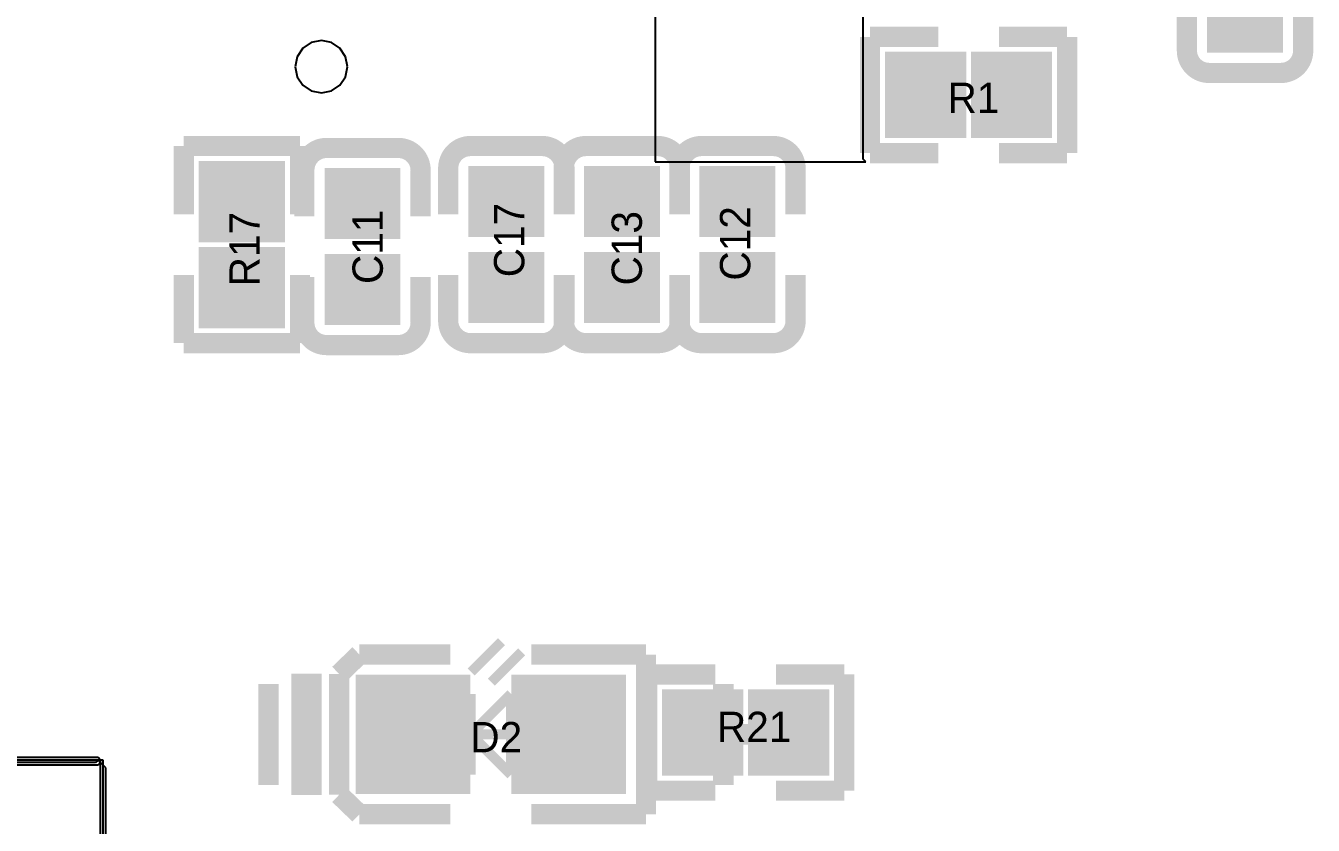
# Model space of a CAD drawing. Header units: millimetres. Extents: x -73.5 to 21.8, y -0.8 to 75.3.
# Drawn here: x -40.64 to -27.91, y 22.24 to 30.15 of the extents above; entities that cross this region are included whole.
import ezdxf

# ---------------------------------------------------------------- set-up
doc = ezdxf.new("R2010")
doc.units = ezdxf.units.MM
for name, color, linetype in [('BottomLayer', 5, 'Continuous'), ('Mechanical13', 56, 'Continuous'), ('Mechanical15', 56, 'Continuous'), ('MidLayer1', 16, 'Continuous'), ('MidLayer2', 76, 'Continuous'), ('TopLayer', 1, 'Continuous'), ('TopOverlay', 2, 'Continuous'), ('TopPaste', 8, 'Continuous'), ('TopSolder', 216, 'Continuous')]:
    doc.layers.add(name, color=color, linetype=linetype)

msp = doc.modelspace()

# ---------------------------------------------------------------- linework, layer by layer
at = {"layer": 'BottomLayer'}
for p, q in [((-39.954, 22.86), (-48.209, 22.86)), ((-39.929, 22.885), (-39.954, 22.86)), ((-39.853, 22.809), (-39.929, 22.885)), ((-39.853, 5.105), (-39.853, 22.809))]:
    msp.add_line(p, q, dxfattribs=at)
at = {"layer": 'Mechanical13', "const_width": 0.1}
for points in [[(-36.238, 23.756), (-35.938, 24.056)], [(-36.038, 23.656), (-35.738, 23.956)], [(-36.243, 22.739), (-36.243, 23.539)], [(-36.243, 23.139), (-35.843, 23.539)], [(-35.843, 22.739), (-35.843, 23.539)], [(-36.443, 23.139), (-35.643, 23.139)], [(-36.243, 23.139), (-35.843, 22.739)]]:
    msp.add_lwpolyline(points, dxfattribs=at)
at = {"layer": 'Mechanical15', "const_width": 0.203}
for points in [[(-38.243, 22.639), (-38.243, 23.639)], [(-33.743, 22.639), (-33.743, 23.639)], [(-34.243, 23.139), (-33.243, 23.139)]]:
    msp.add_lwpolyline(points, dxfattribs=at)
at = {"layer": 'MidLayer1'}
for p, q in [((-39.929, 22.835), (-48.235, 22.835)), ((-39.903, 22.86), (-39.929, 22.835)), ((-39.878, 22.835), (-39.903, 22.86)), ((-39.878, 4.851), (-39.878, 22.835))]:
    msp.add_line(p, q, dxfattribs=at)
at = {"layer": 'MidLayer2'}
for p, q in [((-39.929, 22.911), (-48.235, 22.911)), ((-39.903, 22.885), (-39.929, 22.911)), ((-39.903, 4.928), (-39.903, 22.885))]:
    msp.add_line(p, q, dxfattribs=at)
at = {"layer": 'TopLayer'}
for p, q in [((-32.36, 28.829), (-32.36, 30.836)), ((-34.417, 30.81), (-34.417, 28.804)), ((-34.417, 28.804), (-32.334, 28.804)), ((-32.334, 28.804), (-32.36, 28.829)), ((-39.878, 22.885), (-48.235, 22.885)), ((-39.878, 4.902), (-39.878, 22.885))]:
    msp.add_line(p, q, dxfattribs=at)
for points, const_width in [([(-28.746, 29.932), (-28.746, 30.532)], 0.325), ([(-28.421, 29.932), (-28.421, 30.532)], 0.325), ([(-28.908, 30.082), (-28.258, 30.082)], 0.3), ([(-31.893, 29.139), (-31.893, 29.789)], 0.3), ([(-31.593, 29.139), (-31.593, 29.789)], 0.3), ([(-31.043, 29.139), (-31.043, 29.789)], 0.3), ([(-30.743, 29.139), (-30.743, 29.789)], 0.3), ([(-31.443, 29.626), (-32.043, 29.626)], 0.325), ([(-30.593, 29.626), (-31.193, 29.626)], 0.325), ([(-31.443, 29.302), (-32.043, 29.302)], 0.325), ([(-30.593, 29.302), (-31.193, 29.302)], 0.325), ([(-38.669, 28.109), (-38.669, 28.709)], 0.325), ([(-38.344, 28.109), (-38.344, 28.709)], 0.325), ([(-37.475, 28.09), (-37.475, 28.69)], 0.325), ([(-37.15, 28.09), (-37.15, 28.69)], 0.325), ([(-36.053, 28.709), (-36.053, 28.109)], 0.325), ([(-35.728, 28.709), (-35.728, 28.109)], 0.325), ([(-34.91, 28.109), (-34.91, 28.709)], 0.325), ([(-34.585, 28.109), (-34.585, 28.709)], 0.325), ([(-33.767, 28.109), (-33.767, 28.709)], 0.325), ([(-33.442, 28.109), (-33.442, 28.709)], 0.325), ([(-38.831, 28.559), (-38.181, 28.559)], 0.3), ([(-37.638, 28.54), (-36.988, 28.54)], 0.3), ([(-35.565, 28.559), (-36.215, 28.559)], 0.3), ([(-35.072, 28.559), (-34.422, 28.559)], 0.3), ([(-33.929, 28.559), (-33.279, 28.559)], 0.3), ([(-38.831, 28.259), (-38.181, 28.259)], 0.3), ([(-35.565, 28.259), (-36.215, 28.259)], 0.3), ([(-35.072, 28.259), (-34.422, 28.259)], 0.3), ([(-33.929, 28.259), (-33.279, 28.259)], 0.3), ([(-37.638, 28.24), (-36.988, 28.24)], 0.3), ([(-38.669, 27.259), (-38.669, 27.859)], 0.325), ([(-38.344, 27.259), (-38.344, 27.859)], 0.325), ([(-36.053, 27.859), (-36.053, 27.259)], 0.325), ([(-35.728, 27.859), (-35.728, 27.259)], 0.325), ([(-34.91, 27.259), (-34.91, 27.859)], 0.325), ([(-34.585, 27.259), (-34.585, 27.859)], 0.325), ([(-33.767, 27.259), (-33.767, 27.859)], 0.325), ([(-33.442, 27.259), (-33.442, 27.859)], 0.325), ([(-37.475, 27.24), (-37.475, 27.84)], 0.325), ([(-37.15, 27.24), (-37.15, 27.84)], 0.325), ([(-38.831, 27.709), (-38.181, 27.709)], 0.3), ([(-37.638, 27.69), (-36.988, 27.69)], 0.3), ([(-35.565, 27.709), (-36.215, 27.709)], 0.3), ([(-35.072, 27.709), (-34.422, 27.709)], 0.3), ([(-33.929, 27.709), (-33.279, 27.709)], 0.3), ([(-38.831, 27.409), (-38.181, 27.409)], 0.3), ([(-37.638, 27.39), (-36.988, 27.39)], 0.3), ([(-35.565, 27.409), (-36.215, 27.409)], 0.3), ([(-35.072, 27.409), (-34.422, 27.409)], 0.3), ([(-33.929, 27.409), (-33.279, 27.409)], 0.3), ([(-37.045, 22.649), (-37.045, 23.629)], 0.465), ([(-36.58, 22.649), (-36.58, 23.629)], 0.465), ([(-35.505, 22.649), (-35.505, 23.629)], 0.465), ([(-35.04, 22.649), (-35.04, 23.629)], 0.465), ([(-36.348, 23.384), (-37.278, 23.384)], 0.49), ([(-34.808, 23.384), (-35.738, 23.384)], 0.49), ([(-34.098, 23.482), (-34.098, 22.832)], 0.3), ([(-33.798, 23.482), (-33.798, 22.832)], 0.3), ([(-33.248, 23.482), (-33.248, 22.832)], 0.3), ([(-32.948, 23.482), (-32.948, 22.832)], 0.3), ([(-34.248, 23.319), (-33.648, 23.319)], 0.325), ([(-33.398, 23.319), (-32.798, 23.319)], 0.325), ([(-36.348, 22.894), (-37.278, 22.894)], 0.49), ([(-34.808, 22.894), (-35.738, 22.894)], 0.49), ([(-34.248, 22.994), (-33.648, 22.994)], 0.325), ([(-33.398, 22.994), (-32.798, 22.994)], 0.325)]:
    msp.add_lwpolyline(points, dxfattribs=dict(at, const_width=const_width))
for points, const_width in [([(-28.733, 30.232, 1), (-28.433, 30.232, 1)], 0.3), ([(-31.893, 29.464, 1), (-31.593, 29.464, 1)], 0.3), ([(-31.043, 29.464, 1), (-30.743, 29.464, 1)], 0.3), ([(-38.656, 28.409, 1), (-38.356, 28.409, 1)], 0.3), ([(-37.463, 28.39, 1), (-37.163, 28.39, 1)], 0.3), ([(-36.04, 28.409, 1), (-35.74, 28.409, 1)], 0.3), ([(-34.897, 28.409, 1), (-34.597, 28.409, 1)], 0.3), ([(-33.754, 28.409, 1), (-33.454, 28.409, 1)], 0.3), ([(-38.656, 27.559, 1), (-38.356, 27.559, 1)], 0.3), ([(-37.463, 27.54, 1), (-37.163, 27.54, 1)], 0.3), ([(-36.04, 27.559, 1), (-35.74, 27.559, 1)], 0.3), ([(-34.897, 27.559, 1), (-34.597, 27.559, 1)], 0.3), ([(-33.754, 27.559, 1), (-33.454, 27.559, 1)], 0.3), ([(-37.045, 23.139, 1), (-36.58, 23.139, 1)], 0.465), ([(-35.505, 23.139, 1), (-35.04, 23.139, 1)], 0.465), ([(-34.098, 23.157, 1), (-33.798, 23.157, 1)], 0.3), ([(-33.248, 23.157, 1), (-32.948, 23.157, 1)], 0.3)]:
    msp.add_lwpolyline(points, format="xyb", close=True, dxfattribs=dict(at, const_width=const_width))
at = {"layer": 'TopOverlay'}
for p, q in [((-37.819, 29.983), (-37.903, 29.927)), ((-37.719, 30.003), (-37.819, 29.983)), ((-37.62, 29.983), (-37.719, 30.003)), ((-37.536, 29.927), (-37.62, 29.983)), ((-37.959, 29.843), (-37.978, 29.744)), ((-37.903, 29.927), (-37.959, 29.843)), ((-37.48, 29.843), (-37.536, 29.927)), ((-37.461, 29.745), (-37.48, 29.843)), ((-37.978, 29.744), (-37.959, 29.645)), ((-37.48, 29.645), (-37.461, 29.743)), ((-37.465, 29.743), (-37.461, 29.745)), ((-37.461, 29.743), (-37.465, 29.743)), ((-37.959, 29.645), (-37.903, 29.561)), ((-37.903, 29.561), (-37.819, 29.505)), ((-37.62, 29.505), (-37.536, 29.561)), ((-37.536, 29.561), (-37.48, 29.645)), ((-37.819, 29.505), (-37.719, 29.485)), ((-37.719, 29.485), (-37.62, 29.505))]:
    msp.add_line(p, q, dxfattribs=at)
at = {"layer": 'TopOverlay', "const_width": 0.2}
for points in [[(-29.158, 29.907), (-29.158, 30.357)], [(-28.008, 29.907), (-28.008, 30.357)], [(-32.293, 28.889), (-32.293, 30.039)], [(-32.293, 30.039), (-31.618, 30.039)], [(-31.018, 30.039), (-30.343, 30.039)], [(-30.343, 28.889), (-30.343, 30.039)], [(-28.938, 29.682), (-28.228, 29.682)], [(-39.081, 28.959), (-37.931, 28.959)], [(-39.081, 28.284), (-39.081, 28.959)], [(-37.931, 28.284), (-37.931, 28.959)], [(-37.668, 28.94), (-36.958, 28.94)], [(-36.245, 28.959), (-35.535, 28.959)], [(-35.102, 28.959), (-34.392, 28.959)], [(-33.959, 28.959), (-33.249, 28.959)], [(-32.293, 28.889), (-31.618, 28.889)], [(-31.018, 28.889), (-30.343, 28.889)], [(-37.888, 28.265), (-37.888, 28.715)], [(-36.738, 28.265), (-36.738, 28.715)], [(-36.465, 28.284), (-36.465, 28.734)], [(-35.322, 28.284), (-35.322, 28.734)], [(-35.315, 28.284), (-35.315, 28.734)], [(-34.179, 28.284), (-34.179, 28.734)], [(-34.172, 28.284), (-34.172, 28.734)], [(-33.029, 28.284), (-33.029, 28.734)], [(-39.081, 27.009), (-39.081, 27.684)], [(-37.931, 27.009), (-37.931, 27.684)], [(-37.888, 27.215), (-37.888, 27.665)], [(-36.738, 27.215), (-36.738, 27.665)], [(-36.465, 27.234), (-36.465, 27.684)], [(-35.322, 27.234), (-35.322, 27.684)], [(-35.315, 27.234), (-35.315, 27.684)], [(-34.179, 27.234), (-34.179, 27.684)], [(-34.172, 27.234), (-34.172, 27.684)], [(-33.029, 27.234), (-33.029, 27.684)], [(-39.081, 27.009), (-37.931, 27.009)], [(-37.668, 26.99), (-36.958, 26.99)], [(-36.245, 27.009), (-35.535, 27.009)], [(-35.102, 27.009), (-34.392, 27.009)], [(-33.959, 27.009), (-33.249, 27.009)], [(-37.543, 23.736), (-37.343, 23.929)], [(-37.343, 23.929), (-36.443, 23.929)], [(-35.643, 23.929), (-34.508, 23.929)], [(-34.508, 22.349), (-34.508, 23.929)], [(-37.543, 22.542), (-37.543, 23.736)], [(-34.498, 22.582), (-34.498, 23.732)], [(-34.498, 23.732), (-33.823, 23.732)], [(-33.223, 23.732), (-32.548, 23.732)], [(-32.548, 22.582), (-32.548, 23.732)], [(-34.498, 22.582), (-33.823, 22.582)], [(-33.223, 22.582), (-32.548, 22.582)], [(-37.543, 22.542), (-37.343, 22.349)], [(-37.343, 22.349), (-36.443, 22.349)], [(-35.643, 22.349), (-34.508, 22.349)]]:
    msp.add_lwpolyline(points, dxfattribs=at)
for points in [[(-28.938, 29.682, -0.414214), (-29.158, 29.902)], [(-28.008, 29.902, -0.414214), (-28.228, 29.682)], [(-37.888, 28.72, -0.414214), (-37.668, 28.94)], [(-36.958, 28.94, -0.414214), (-36.738, 28.72)], [(-36.465, 28.739, -0.414214), (-36.245, 28.959)], [(-35.535, 28.959, -0.414214), (-35.315, 28.739)], [(-35.322, 28.739, -0.414214), (-35.102, 28.959)], [(-34.392, 28.959, -0.414214), (-34.172, 28.739)], [(-34.179, 28.739, -0.414214), (-33.959, 28.959)], [(-33.249, 28.959, -0.414214), (-33.029, 28.739)], [(-37.668, 26.99, -0.414214), (-37.888, 27.21)], [(-36.738, 27.21, -0.414214), (-36.958, 26.99)], [(-36.245, 27.009, -0.414214), (-36.465, 27.229)], [(-35.315, 27.229, -0.414214), (-35.535, 27.009)], [(-35.102, 27.009, -0.414214), (-35.322, 27.229)], [(-34.172, 27.229, -0.414214), (-34.392, 27.009)], [(-33.959, 27.009, -0.414214), (-34.179, 27.229)], [(-33.029, 27.229, -0.414214), (-33.249, 27.009)]]:
    msp.add_lwpolyline(points, format="xyb", dxfattribs=at)
at = {"layer": 'TopOverlay', "const_width": 0.1}
for points in [[(-29.208, 29.902, 1), (-29.108, 29.902, 1)], [(-28.058, 29.902, 1), (-27.958, 29.902, 1)], [(-28.988, 29.682, 1), (-28.888, 29.682, 1)], [(-28.278, 29.682, 1), (-28.178, 29.682, 1)], [(-37.718, 28.94, 1), (-37.618, 28.94, 1)], [(-37.008, 28.94, 1), (-36.908, 28.94, 1)], [(-36.295, 28.959, 1), (-36.195, 28.959, 1)], [(-35.585, 28.959, 1), (-35.485, 28.959, 1)], [(-35.152, 28.959, 1), (-35.052, 28.959, 1)], [(-34.442, 28.959, 1), (-34.342, 28.959, 1)], [(-34.009, 28.959, 1), (-33.909, 28.959, 1)], [(-33.299, 28.959, 1), (-33.199, 28.959, 1)], [(-37.938, 28.72, 1), (-37.838, 28.72, 1)], [(-36.788, 28.72, 1), (-36.688, 28.72, 1)], [(-36.515, 28.739, 1), (-36.415, 28.739, 1)], [(-35.372, 28.739, 1), (-35.272, 28.739, 1)], [(-35.365, 28.739, 1), (-35.265, 28.739, 1)], [(-34.229, 28.739, 1), (-34.129, 28.739, 1)], [(-34.222, 28.739, 1), (-34.122, 28.739, 1)], [(-33.079, 28.739, 1), (-32.979, 28.739, 1)], [(-37.938, 27.21, 1), (-37.838, 27.21, 1)], [(-36.788, 27.21, 1), (-36.688, 27.21, 1)], [(-36.515, 27.229, 1), (-36.415, 27.229, 1)], [(-35.372, 27.229, 1), (-35.272, 27.229, 1)], [(-35.365, 27.229, 1), (-35.265, 27.229, 1)], [(-34.229, 27.229, 1), (-34.129, 27.229, 1)], [(-34.222, 27.229, 1), (-34.122, 27.229, 1)], [(-33.079, 27.229, 1), (-32.979, 27.229, 1)], [(-37.718, 26.99, 1), (-37.618, 26.99, 1)], [(-37.008, 26.99, 1), (-36.908, 26.99, 1)], [(-36.295, 27.009, 1), (-36.195, 27.009, 1)], [(-35.585, 27.009, 1), (-35.485, 27.009, 1)], [(-35.152, 27.009, 1), (-35.052, 27.009, 1)], [(-34.442, 27.009, 1), (-34.342, 27.009, 1)], [(-34.009, 27.009, 1), (-33.909, 27.009, 1)], [(-33.299, 27.009, 1), (-33.199, 27.009, 1)]]:
    msp.add_lwpolyline(points, format="xyb", close=True, dxfattribs=at)
at = {"layer": 'TopOverlay'}
msp.add_solid([(-38.018, 22.539), (-37.718, 22.539), (-38.018, 23.739), (-37.718, 23.739)], dxfattribs=at)
at = {"layer": 'TopPaste'}
for points, const_width in [([(-28.746, 29.932), (-28.746, 30.532)], 0.325), ([(-28.421, 29.932), (-28.421, 30.532)], 0.325), ([(-28.908, 30.082), (-28.258, 30.082)], 0.3), ([(-31.893, 29.139), (-31.893, 29.789)], 0.3), ([(-31.593, 29.139), (-31.593, 29.789)], 0.3), ([(-31.043, 29.139), (-31.043, 29.789)], 0.3), ([(-30.743, 29.139), (-30.743, 29.789)], 0.3), ([(-31.443, 29.626), (-32.043, 29.626)], 0.325), ([(-30.593, 29.626), (-31.193, 29.626)], 0.325), ([(-31.443, 29.302), (-32.043, 29.302)], 0.325), ([(-30.593, 29.302), (-31.193, 29.302)], 0.325), ([(-38.669, 28.109), (-38.669, 28.709)], 0.325), ([(-38.344, 28.109), (-38.344, 28.709)], 0.325), ([(-37.475, 28.09), (-37.475, 28.69)], 0.325), ([(-37.15, 28.09), (-37.15, 28.69)], 0.325), ([(-36.053, 28.709), (-36.053, 28.109)], 0.325), ([(-35.728, 28.709), (-35.728, 28.109)], 0.325), ([(-34.91, 28.109), (-34.91, 28.709)], 0.325), ([(-34.585, 28.109), (-34.585, 28.709)], 0.325), ([(-33.767, 28.109), (-33.767, 28.709)], 0.325), ([(-33.442, 28.109), (-33.442, 28.709)], 0.325), ([(-38.831, 28.559), (-38.181, 28.559)], 0.3), ([(-37.638, 28.54), (-36.988, 28.54)], 0.3), ([(-35.565, 28.559), (-36.215, 28.559)], 0.3), ([(-35.072, 28.559), (-34.422, 28.559)], 0.3), ([(-33.929, 28.559), (-33.279, 28.559)], 0.3), ([(-38.831, 28.259), (-38.181, 28.259)], 0.3), ([(-35.565, 28.259), (-36.215, 28.259)], 0.3), ([(-35.072, 28.259), (-34.422, 28.259)], 0.3), ([(-33.929, 28.259), (-33.279, 28.259)], 0.3), ([(-37.638, 28.24), (-36.988, 28.24)], 0.3), ([(-38.669, 27.259), (-38.669, 27.859)], 0.325), ([(-38.344, 27.259), (-38.344, 27.859)], 0.325), ([(-36.053, 27.859), (-36.053, 27.259)], 0.325), ([(-35.728, 27.859), (-35.728, 27.259)], 0.325), ([(-34.91, 27.259), (-34.91, 27.859)], 0.325), ([(-34.585, 27.259), (-34.585, 27.859)], 0.325), ([(-33.767, 27.259), (-33.767, 27.859)], 0.325), ([(-33.442, 27.259), (-33.442, 27.859)], 0.325), ([(-37.475, 27.24), (-37.475, 27.84)], 0.325), ([(-37.15, 27.24), (-37.15, 27.84)], 0.325), ([(-38.831, 27.709), (-38.181, 27.709)], 0.3), ([(-37.638, 27.69), (-36.988, 27.69)], 0.3), ([(-35.565, 27.709), (-36.215, 27.709)], 0.3), ([(-35.072, 27.709), (-34.422, 27.709)], 0.3), ([(-33.929, 27.709), (-33.279, 27.709)], 0.3), ([(-38.831, 27.409), (-38.181, 27.409)], 0.3), ([(-37.638, 27.39), (-36.988, 27.39)], 0.3), ([(-35.565, 27.409), (-36.215, 27.409)], 0.3), ([(-35.072, 27.409), (-34.422, 27.409)], 0.3), ([(-33.929, 27.409), (-33.279, 27.409)], 0.3), ([(-37.045, 22.649), (-37.045, 23.629)], 0.465), ([(-36.58, 22.649), (-36.58, 23.629)], 0.465), ([(-35.505, 22.649), (-35.505, 23.629)], 0.465), ([(-35.04, 22.649), (-35.04, 23.629)], 0.465), ([(-36.348, 23.384), (-37.278, 23.384)], 0.49), ([(-34.808, 23.384), (-35.738, 23.384)], 0.49), ([(-34.098, 23.482), (-34.098, 22.832)], 0.3), ([(-33.798, 23.482), (-33.798, 22.832)], 0.3), ([(-33.248, 23.482), (-33.248, 22.832)], 0.3), ([(-32.948, 23.482), (-32.948, 22.832)], 0.3), ([(-34.248, 23.319), (-33.648, 23.319)], 0.325), ([(-33.398, 23.319), (-32.798, 23.319)], 0.325), ([(-36.348, 22.894), (-37.278, 22.894)], 0.49), ([(-34.808, 22.894), (-35.738, 22.894)], 0.49), ([(-34.248, 22.994), (-33.648, 22.994)], 0.325), ([(-33.398, 22.994), (-32.798, 22.994)], 0.325)]:
    msp.add_lwpolyline(points, dxfattribs=dict(at, const_width=const_width))
for points, const_width in [([(-28.733, 30.232, 1), (-28.433, 30.232, 1)], 0.3), ([(-31.893, 29.464, 1), (-31.593, 29.464, 1)], 0.3), ([(-31.043, 29.464, 1), (-30.743, 29.464, 1)], 0.3), ([(-38.656, 28.409, 1), (-38.356, 28.409, 1)], 0.3), ([(-37.463, 28.39, 1), (-37.163, 28.39, 1)], 0.3), ([(-36.04, 28.409, 1), (-35.74, 28.409, 1)], 0.3), ([(-34.897, 28.409, 1), (-34.597, 28.409, 1)], 0.3), ([(-33.754, 28.409, 1), (-33.454, 28.409, 1)], 0.3), ([(-38.656, 27.559, 1), (-38.356, 27.559, 1)], 0.3), ([(-37.463, 27.54, 1), (-37.163, 27.54, 1)], 0.3), ([(-36.04, 27.559, 1), (-35.74, 27.559, 1)], 0.3), ([(-34.897, 27.559, 1), (-34.597, 27.559, 1)], 0.3), ([(-33.754, 27.559, 1), (-33.454, 27.559, 1)], 0.3), ([(-37.045, 23.139, 1), (-36.58, 23.139, 1)], 0.465), ([(-35.505, 23.139, 1), (-35.04, 23.139, 1)], 0.465), ([(-34.098, 23.157, 1), (-33.798, 23.157, 1)], 0.3), ([(-33.248, 23.157, 1), (-32.948, 23.157, 1)], 0.3)]:
    msp.add_lwpolyline(points, format="xyb", close=True, dxfattribs=dict(at, const_width=const_width))
at = {"layer": 'TopSolder'}
for points, const_width in [([(-28.771, 29.881), (-28.771, 30.583)], 0.376), ([(-28.395, 29.881), (-28.395, 30.583)], 0.376), ([(-28.959, 30.057), (-28.208, 30.057)], 0.351), ([(-31.944, 29.037), (-31.944, 29.891)], 0.402), ([(-31.542, 29.037), (-31.542, 29.891)], 0.402), ([(-31.094, 29.037), (-31.094, 29.891)], 0.402), ([(-30.692, 29.037), (-30.692, 29.891)], 0.402), ([(-31.342, 29.677), (-32.145, 29.677)], 0.427), ([(-30.492, 29.677), (-31.295, 29.677)], 0.427), ([(-31.342, 29.251), (-32.145, 29.251)], 0.427), ([(-30.492, 29.251), (-31.295, 29.251)], 0.427), ([(-38.72, 28.007), (-38.72, 28.811)], 0.427), ([(-38.293, 28.007), (-38.293, 28.811)], 0.427), ([(-37.5, 28.04), (-37.5, 28.741)], 0.376), ([(-37.125, 28.04), (-37.125, 28.741)], 0.376), ([(-36.078, 28.76), (-36.078, 28.058)], 0.376), ([(-35.702, 28.76), (-35.702, 28.058)], 0.376), ([(-34.935, 28.058), (-34.935, 28.76)], 0.376), ([(-34.559, 28.058), (-34.559, 28.76)], 0.376), ([(-33.792, 28.058), (-33.792, 28.76)], 0.376), ([(-33.416, 28.058), (-33.416, 28.76)], 0.376), ([(-38.933, 28.61), (-38.08, 28.61)], 0.402), ([(-37.688, 28.566), (-36.937, 28.566)], 0.351), ([(-35.514, 28.584), (-36.266, 28.584)], 0.351), ([(-35.123, 28.584), (-34.371, 28.584)], 0.351), ([(-33.98, 28.584), (-33.228, 28.584)], 0.351), ([(-38.933, 28.208), (-38.08, 28.208)], 0.402), ([(-35.514, 28.234), (-36.266, 28.234)], 0.351), ([(-35.123, 28.234), (-34.371, 28.234)], 0.351), ([(-33.98, 28.234), (-33.228, 28.234)], 0.351), ([(-37.688, 28.215), (-36.937, 28.215)], 0.351), ([(-38.72, 27.157), (-38.72, 27.961)], 0.427), ([(-38.293, 27.157), (-38.293, 27.961)], 0.427), ([(-37.5, 27.19), (-37.5, 27.891)], 0.376), ([(-37.125, 27.19), (-37.125, 27.891)], 0.376), ([(-36.078, 27.91), (-36.078, 27.208)], 0.376), ([(-35.702, 27.91), (-35.702, 27.208)], 0.376), ([(-34.935, 27.208), (-34.935, 27.91)], 0.376), ([(-34.559, 27.208), (-34.559, 27.91)], 0.376), ([(-33.792, 27.208), (-33.792, 27.91)], 0.376), ([(-33.416, 27.208), (-33.416, 27.91)], 0.376), ([(-38.933, 27.76), (-38.08, 27.76)], 0.402), ([(-37.688, 27.716), (-36.937, 27.716)], 0.351), ([(-35.514, 27.734), (-36.266, 27.734)], 0.351), ([(-35.123, 27.734), (-34.371, 27.734)], 0.351), ([(-33.98, 27.734), (-33.228, 27.734)], 0.351), ([(-38.933, 27.358), (-38.08, 27.358)], 0.402), ([(-37.688, 27.365), (-36.937, 27.365)], 0.351), ([(-35.514, 27.384), (-36.266, 27.384)], 0.351), ([(-35.123, 27.384), (-34.371, 27.384)], 0.351), ([(-33.98, 27.384), (-33.228, 27.384)], 0.351), ([(-37.096, 22.548), (-37.096, 23.731)], 0.567), ([(-36.529, 22.548), (-36.529, 23.731)], 0.567), ([(-35.556, 22.548), (-35.556, 23.731)], 0.567), ([(-34.989, 22.548), (-34.989, 23.731)], 0.567), ([(-36.246, 23.435), (-37.379, 23.435)], 0.592), ([(-34.706, 23.435), (-35.839, 23.435)], 0.592), ([(-34.149, 23.583), (-34.149, 22.73)], 0.402), ([(-33.747, 23.583), (-33.747, 22.73)], 0.402), ([(-33.299, 23.583), (-33.299, 22.73)], 0.402), ([(-32.897, 23.583), (-32.897, 22.73)], 0.402), ([(-34.35, 23.37), (-33.547, 23.37)], 0.427), ([(-33.5, 23.37), (-32.697, 23.37)], 0.427), ([(-36.246, 22.844), (-37.379, 22.844)], 0.592), ([(-34.706, 22.844), (-35.839, 22.844)], 0.592), ([(-34.35, 22.943), (-33.547, 22.943)], 0.427), ([(-33.5, 22.943), (-32.697, 22.943)], 0.427)]:
    msp.add_lwpolyline(points, dxfattribs=dict(at, const_width=const_width))
for points, const_width in [([(-28.759, 30.232, 1), (-28.408, 30.232, 1)], 0.351), ([(-31.944, 29.464, 1), (-31.542, 29.464, 1)], 0.402), ([(-31.094, 29.464, 1), (-30.692, 29.464, 1)], 0.402), ([(-38.707, 28.409, 1), (-38.306, 28.409, 1)], 0.402), ([(-37.488, 28.39, 1), (-37.137, 28.39, 1)], 0.351), ([(-36.066, 28.409, 1), (-35.715, 28.409, 1)], 0.351), ([(-34.923, 28.409, 1), (-34.572, 28.409, 1)], 0.351), ([(-33.78, 28.409, 1), (-33.429, 28.409, 1)], 0.351), ([(-38.707, 27.559, 1), (-38.306, 27.559, 1)], 0.402), ([(-37.488, 27.54, 1), (-37.137, 27.54, 1)], 0.351), ([(-36.066, 27.559, 1), (-35.715, 27.559, 1)], 0.351), ([(-34.923, 27.559, 1), (-34.572, 27.559, 1)], 0.351), ([(-33.78, 27.559, 1), (-33.429, 27.559, 1)], 0.351), ([(-37.096, 23.139, 1), (-36.529, 23.139, 1)], 0.567), ([(-35.556, 23.139, 1), (-34.989, 23.139, 1)], 0.567), ([(-34.149, 23.157, 1), (-33.747, 23.157, 1)], 0.402), ([(-33.299, 23.157, 1), (-32.897, 23.157, 1)], 0.402)]:
    msp.add_lwpolyline(points, format="xyb", close=True, dxfattribs=dict(at, const_width=const_width))

# ---------------------------------------------------------------- texts
at = {"layer": 'TopOverlay'}
for s, p in [('R1', (-31.526, 29.286)), ('R21', (-33.807, 23.063)), ('D2', (-36.246, 22.962))]:
    msp.add_text(s, height=0.3, dxfattribs=at).set_placement(p)
for s, p in [('R17', (-38.329, 27.571)), ('C11', (-37.112, 27.594)), ('C17', (-35.712, 27.661)), ('C13', (-34.549, 27.58)), ('C12', (-33.477, 27.628))]:
    msp.add_text(s, height=0.3, rotation=90, dxfattribs=at).set_placement(p)

doc.saveas('drawing.dxf')
